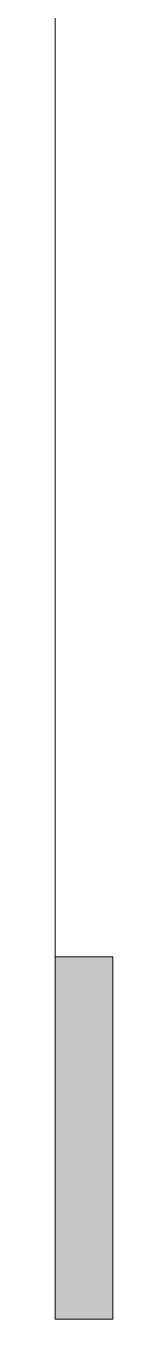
# Model space of a CAD drawing. Header units: millimetres. Extents: x -280308 to 6402717, y -14 to 2073074.
# Drawn here: x -24023 to -23874, y 244659 to 247989 of the extents above; entities that cross this region are included whole.
import ezdxf
from ezdxf.enums import TextEntityAlignment as Align

# ---------------------------------------------------------------- set-up
doc = ezdxf.new("R2010")
doc.units = ezdxf.units.MM
doc.layers.get('0').update_dxf_attribs({"lineweight": 0})
doc.layers.add('A-FURN-EQPM', color=177, linetype='Continuous', lineweight=0)
doc.layers.add('A-Z22-T-Anno_Text', color=152, linetype='Continuous', lineweight=9)
doc.styles.add('TGF_A', font='arial.ttf')

# ---------------------------------------------------------------- blocks, each defined once
blk = doc.blocks.new('CALLOUT-SECT')
h = blk.add_hatch(color=256)
h.dxf.hatch_style = 1
h.paths.add_polyline_path([(0, 0), (0, 0.03486), (-0.21876, 0.03486), (-0.21876, 0)])
blk.add_lwpolyline([(0, 0), (0, 0.03486), (-0.21876, 0.03486), (-0.21876, 0)], close=True)
blk = doc.blocks.new('*U538')
at = {"lineweight": -2}
blk.add_line((0, -8.61382), (0, -5.28307), dxfattribs=at)
at = {"lineweight": -2, "rotation": 270}
blk.add_blockref('CALLOUT-SECT', (0, -8.67812), dxfattribs=at)
at = {"color": 7, "lineweight": -2, "style": 'TGF_A', "flags": 8}
for tag, height, p in [('NOTE1', 0.0625, (0, 0.3375)), ('DET', 0.09375, (0, 0.09612)), ('SHT', 0.075, (0, -0.10211)), ('NOTE2', 0.0625, (0, -0.39942))]:
    blk.add_attdef(tag, text='', height=height, dxfattribs=at).set_placement(p, align=Align.MIDDLE)
blk = doc.blocks.new('A$Cba193409')
at = {"layer": 'A-Z22-T-Anno_Text', "color": 7, "xscale": 4266.666666600002, "yscale": 4266.666666600002, "zscale": 4266.666666600002}
blk.add_blockref('*U538', (-46583, 5394.1), dxfattribs=at)
blk = doc.blocks.new('bb')
at = {"layer": 'A-FURN-EQPM', "color": 0, "linetype": 'ByBlock', "lineweight": -2, "ltscale": 0.25}
blk.add_blockref('A$Cba193409', (22560.4, 276291.5), dxfattribs=at)

msp = doc.modelspace()

# ---------------------------------------------------------------- block references
msp.add_blockref('bb', (0, 0))

doc.saveas('drawing.dxf')
